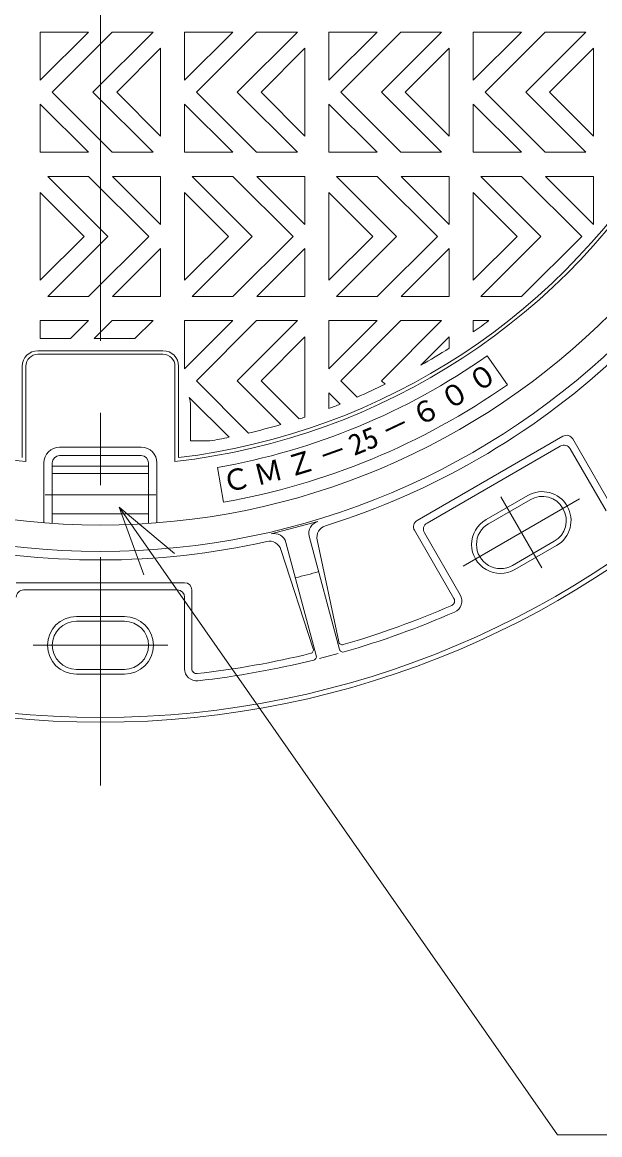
# Model space of a CAD drawing. Units: millimetres, scale not verified. Extents: x -5968 to 5968, y -4228 to 4228.
# Drawn here: x 2339.8 to 2579.9, y -1911.2 to -1448.6 of the extents above; entities that cross this region are included whole.
import ezdxf
from ezdxf.enums import TextEntityAlignment as Align

# ---------------------------------------------------------------- set-up
doc = ezdxf.new("R2010")
doc.units = ezdxf.units.MM
doc.header["$LTSCALE"] = 30
doc.linetypes.add('CHAIN1', pattern=[8, 5, -1, 1, -1])
doc.layers.add('0-0_枠', color=3, linetype='Continuous', lineweight=9)
doc.styles.add('ＭＳ ゴシック', font='')
doc.styles.get('ＭＳ ゴシック').set_extended_font_data('MS Gothic')

msp = doc.modelspace()

# ---------------------------------------------------------------- linework, layer by layer
at = {"layer": '0-0_枠', "color": 7, "linetype": 'CHAIN1'}
for p, q in [((2372.33, -951.09), (2372.33, -1765.98)), ((2349.33, -1645.14), (2395.33, -1645.14))]:
    msp.add_line(p, q, dxfattribs=at)
at = {"layer": '0-0_枠', "color": 4}
for p, q in [((2347.33, -1452.69), (2347.33, -1472.69)), ((2347.33, -1452.69), (2367.33, -1452.69)), ((2347.33, -1472.69), (2367.33, -1452.69)), ((2377.23, -1452.69), (2352.23, -1477.69)), ((2369.2, -1477.69), (2394.2, -1452.69)), ((2377.23, -1452.69), (2394.2, -1452.69)), ((2407.33, -1472.69), (2427.33, -1452.69)), ((2407.33, -1452.69), (2407.33, -1472.69)), ((2407.33, -1452.69), (2427.33, -1452.69)), ((2437.23, -1452.69), (2412.23, -1477.69)), ((2429.2, -1477.69), (2454.2, -1452.69)), ((2437.23, -1452.69), (2454.2, -1452.69)), ((2467.33, -1472.69), (2487.33, -1452.69)), ((2467.33, -1452.69), (2467.33, -1472.69)), ((2467.33, -1452.69), (2487.33, -1452.69)), ((2497.23, -1452.69), (2472.23, -1477.69)), ((2489.2, -1477.69), (2514.2, -1452.69)), ((2497.23, -1452.69), (2514.2, -1452.69)), ((2527.33, -1472.69), (2547.33, -1452.69)), ((2527.33, -1452.69), (2527.33, -1472.69)), ((2527.33, -1452.69), (2547.33, -1452.69)), ((2557.23, -1452.69), (2532.23, -1477.69)), ((2549.2, -1477.69), (2574.2, -1452.69)), ((2557.23, -1452.69), (2574.2, -1452.69)), ((2397.33, -1459.46), (2379.1, -1477.69)), ((2457.33, -1459.46), (2439.1, -1477.69)), ((2517.33, -1459.46), (2499.1, -1477.69)), ((2577.33, -1459.46), (2559.1, -1477.69)), ((2377.23, -1502.69), (2352.23, -1477.69)), ((2369.2, -1477.69), (2394.2, -1502.69)), ((2437.23, -1502.69), (2412.23, -1477.69)), ((2429.2, -1477.69), (2454.2, -1502.69)), ((2497.23, -1502.69), (2472.23, -1477.69)), ((2489.2, -1477.69), (2514.2, -1502.69)), ((2557.23, -1502.69), (2532.23, -1477.69)), ((2549.2, -1477.69), (2574.2, -1502.69)), ((2347.33, -1502.69), (2347.33, -1482.69)), ((2367.33, -1502.69), (2347.33, -1482.69)), ((2407.33, -1502.69), (2407.33, -1482.69)), ((2427.33, -1502.69), (2407.33, -1482.69)), ((2467.33, -1502.69), (2467.33, -1482.69)), ((2487.33, -1502.69), (2467.33, -1482.69)), ((2527.33, -1502.69), (2527.33, -1482.69)), ((2547.33, -1502.69), (2527.33, -1482.69)), ((2367.33, -1502.69), (2347.33, -1502.69)), ((2394.2, -1502.69), (2377.23, -1502.69)), ((2427.33, -1502.69), (2407.33, -1502.69)), ((2454.2, -1502.69), (2437.23, -1502.69)), ((2487.33, -1502.69), (2467.33, -1502.69)), ((2514.2, -1502.69), (2497.23, -1502.69)), ((2547.33, -1502.69), (2527.33, -1502.69)), ((2574.2, -1502.69), (2557.23, -1502.69)), ((2367.43, -1512.69), (2350.46, -1512.69)), ((2375.46, -1537.69), (2350.46, -1512.69)), ((2367.43, -1512.69), (2392.43, -1537.69)), ((2397.33, -1532.69), (2377.33, -1512.69)), ((2397.33, -1512.69), (2377.33, -1512.69)), ((2397.33, -1512.69), (2397.33, -1532.69)), ((2427.43, -1512.69), (2410.46, -1512.69)), ((2435.46, -1537.69), (2410.46, -1512.69)), ((2427.43, -1512.69), (2452.43, -1537.69)), ((2457.33, -1532.69), (2437.33, -1512.69)), ((2457.33, -1512.69), (2437.33, -1512.69)), ((2457.33, -1512.69), (2457.33, -1532.69)), ((2487.43, -1512.69), (2470.46, -1512.69)), ((2495.46, -1537.69), (2470.46, -1512.69)), ((2487.43, -1512.69), (2512.43, -1537.69)), ((2517.33, -1532.69), (2497.33, -1512.69)), ((2517.33, -1512.69), (2497.33, -1512.69)), ((2517.33, -1512.69), (2517.33, -1532.69)), ((2547.43, -1512.69), (2530.46, -1512.69)), ((2555.46, -1537.69), (2530.46, -1512.69)), ((2547.43, -1512.69), (2572.43, -1537.69)), ((2577.33, -1532.69), (2557.33, -1512.69)), ((2577.33, -1512.69), (2557.33, -1512.69)), ((2577.33, -1512.69), (2577.33, -1532.69)), ((2347.33, -1519.46), (2365.56, -1537.69)), ((2407.33, -1519.46), (2425.56, -1537.69)), ((2467.33, -1519.46), (2485.56, -1537.69)), ((2527.33, -1519.46), (2545.56, -1537.69)), ((2375.46, -1537.69), (2350.46, -1562.69)), ((2367.43, -1562.69), (2392.43, -1537.69)), ((2435.46, -1537.69), (2410.46, -1562.69)), ((2427.43, -1562.69), (2452.43, -1537.69)), ((2495.46, -1537.69), (2470.46, -1562.69)), ((2487.43, -1562.69), (2512.43, -1537.69)), ((2555.46, -1537.69), (2530.46, -1562.69)), ((2547.43, -1562.69), (2572.43, -1537.69)), ((2377.33, -1562.69), (2397.33, -1542.69)), ((2397.33, -1562.69), (2397.33, -1542.69)), ((2437.33, -1562.69), (2457.33, -1542.69)), ((2457.33, -1562.69), (2457.33, -1542.69)), ((2497.33, -1562.69), (2517.33, -1542.69)), ((2517.33, -1562.69), (2517.33, -1542.69)), ((2350.46, -1562.69), (2367.43, -1562.69)), ((2377.33, -1562.69), (2397.33, -1562.69)), ((2410.46, -1562.69), (2427.43, -1562.69)), ((2437.33, -1562.69), (2457.33, -1562.69)), ((2470.46, -1562.69), (2487.43, -1562.69)), ((2497.33, -1562.69), (2517.33, -1562.69)), ((2530.46, -1562.69), (2547.43, -1562.69)), ((2347.33, -1572.69), (2367.33, -1572.69)), ((2347.33, -1572.69), (2347.33, -1580.19)), ((2359.83, -1580.19), (2367.33, -1572.69)), ((2377.23, -1572.69), (2369.73, -1580.19)), ((2377.23, -1572.69), (2394.2, -1572.69)), ((2386.7, -1580.19), (2394.2, -1572.69)), ((2407.33, -1592.69), (2427.33, -1572.69)), ((2407.33, -1572.69), (2407.33, -1592.69)), ((2407.33, -1572.69), (2427.33, -1572.69)), ((2437.23, -1572.69), (2412.23, -1597.69)), ((2429.2, -1597.69), (2454.2, -1572.69)), ((2437.23, -1572.69), (2454.2, -1572.69)), ((2467.33, -1592.69), (2487.33, -1572.69)), ((2467.33, -1572.69), (2467.33, -1592.69)), ((2467.33, -1572.69), (2487.33, -1572.69)), ((2497.23, -1572.69), (2472.23, -1597.69)), ((2489.2, -1597.69), (2514.2, -1572.69)), ((2497.23, -1572.69), (2514.2, -1572.69)), ((2527.33, -1572.69), (2533.81, -1572.69)), ((2527.33, -1572.69), (2527.33, -1577.4)), ((2359.83, -1580.19), (2347.33, -1580.19)), ((2386.7, -1580.19), (2369.73, -1580.19)), ((2457.33, -1579.46), (2439.1, -1597.69)), ((2457.33, -1579.46), (2457.33, -1612.79)), ((2517.33, -1579.46), (2505.51, -1591.27)), ((2517.33, -1579.46), (2517.33, -1584.13)), ((2433.96, -1619.42), (2412.23, -1597.69)), ((2429.2, -1597.69), (2447.4, -1615.88)), ((2454.97, -1613.56), (2439.1, -1597.69)), ((2479.04, -1604.5), (2472.23, -1597.69)), ((2489.2, -1597.69), (2490.65, -1599.14)), ((2425.84, -1621.2), (2409.26, -1604.62)), ((2467.33, -1609.23), (2467.33, -1602.69)), ((2472.04, -1607.4), (2467.33, -1602.69)), ((2409.83, -1622.69), (2409.83, -1608.19)), ((2417.88, -1622.69), (2409.83, -1622.69))]:
    msp.add_line(p, q, dxfattribs=at)
at = {"layer": '0-0_枠', "color": 7}
for p, q in [((2398.33, -1585.19), (2346.33, -1585.19)), ((2398.33, -1586.69), (2346.33, -1586.69)), ((2533.13, -1587.34), (2541.53, -1599.34)), ((2339.83, -1629.64), (2339.83, -1591.69)), ((2341.33, -1591.69), (2341.33, -1631.29)), ((2403.33, -1591.69), (2403.33, -1631.29)), ((2404.83, -1629.64), (2404.83, -1591.69)), ((2389.33, -1625.32), (2355.33, -1625.32)), ((2348.83, -1631.82), (2348.83, -1656.77)), ((2352.33, -1631.82), (2352.33, -1657.02)), ((2389.33, -1628.82), (2355.33, -1628.82)), ((2392.33, -1631.82), (2392.33, -1657.02)), ((2395.83, -1631.82), (2395.83, -1656.77)), ((2392.33, -1633.19), (2352.33, -1633.19)), ((2392.33, -1636.19), (2352.33, -1636.19)), ((2421.01, -1633.78), (2423.56, -1648.21)), ((2380.17, -1650.21), (2562.3, -1911.22)), ((2380.17, -1650.21), (2403.12, -1669.53)), ((2380.17, -1650.21), (2390.39, -1678.42)), ((2392.33, -1653.05), (2352.33, -1653.05)), ((2562.3, -1911.22), (3133.37, -1911.22))]:
    msp.add_line(p, q, dxfattribs=at)
at = {"layer": '0-0_枠'}
for p, q in [((2504.02, -1655.78), (2564.64, -1620.78)), ((2568.74, -1621.88), (2585.13, -1650.27)), ((2508.12, -1656.88), (2563.54, -1624.88)), ((2567.64, -1625.98), (2582.53, -1651.77)), ((2549.99, -1645.41), (2532.67, -1655.4)), ((2550.99, -1647.14), (2533.67, -1657.14)), ((2462.68, -1656.24), (2443.36, -1661.41)), ((2502.92, -1659.88), (2519.31, -1688.27)), ((2449.48, -1664.95), (2462.08, -1711.98)), ((2459.14, -1662.36), (2471.74, -1709.39)), ((2462.44, -1663.8), (2471.4, -1706.3)), ((2507.02, -1660.98), (2521.91, -1686.77)), ((2560.99, -1664.46), (2543.67, -1674.46)), ((2447.34, -1667.85), (2460.83, -1709.13)), ((2561.99, -1666.19), (2544.67, -1676.19)), ((2337.33, -1681.69), (2407.33, -1681.69)), ((2340.33, -1684.69), (2404.33, -1684.69)), ((2407.33, -1687.69), (2407.33, -1717.47)), ((2410.33, -1684.69), (2410.33, -1717.47)), ((2382.33, -1695.69), (2362.33, -1695.69)), ((2382.33, -1697.69), (2362.33, -1697.69)), ((2471.17, -1711.1), (2463.44, -1713.17)), ((2382.33, -1717.69), (2362.33, -1717.69)), ((2382.33, -1719.69), (2362.33, -1719.69))]:
    msp.add_line(p, q, dxfattribs=at)
at = {"layer": '0-0_枠', "linetype": 'CHAIN1'}
for p, q in [((2571.58, -1646.8), (2523.08, -1674.8)), ((2555.83, -1675.52), (2538.75, -1645.94)), ((2400.33, -1707.69), (2344.33, -1707.69))]:
    msp.add_line(p, q, dxfattribs=at)
at = {"layer": '0-0_枠', "color": 4}
for points in [[(2397.33, -1459.46), (2397.33, -1495.92), (2379.1, -1477.69)], [(2457.33, -1459.46), (2457.33, -1495.92), (2439.1, -1477.69)], [(2517.33, -1459.46), (2517.33, -1495.92), (2499.1, -1477.69)], [(2577.33, -1459.46), (2577.33, -1495.92), (2559.1, -1477.69)], [(2347.33, -1519.46), (2347.33, -1555.92), (2365.56, -1537.69)], [(2407.33, -1519.46), (2407.33, -1555.92), (2425.56, -1537.69)], [(2467.33, -1519.46), (2467.33, -1555.92), (2485.56, -1537.69)], [(2527.33, -1519.46), (2527.33, -1555.92), (2545.56, -1537.69)]]:
    msp.add_lwpolyline(points, dxfattribs=at)
at = {"layer": '0-0_枠'}
for radius in [382, 380, 311]:
    msp.add_circle((2372.33, -1357.69), radius, dxfattribs=at)
at = {"layer": '0-0_枠', "color": 7}
msp.add_circle((2372.33, -1357.69), 300, dxfattribs=at)
for centre, radius, start, end in [((2372.33, -1357.69), 275.35, 276.4643, 23.3582), ((2372.33, -1357.69), 273.89, 276.8149, 23.0027), ((2346.33, -1591.69), 6.5, 90, 180), ((2346.33, -1591.69), 5, 90, 180), ((2398.33, -1591.69), 6.5, 0, 90), ((2398.33, -1591.69), 5, 0, 90), ((2372.33, -1357.69), 280.35, 280, 305), ((2372.33, -1357.69), 295, 280, 305), ((2372.33, -1357.69), 275.35, 254.0214, 263.5357), ((2355.33, -1631.82), 6.5, 90, 180), ((2389.33, -1631.82), 6.5, 0, 90), ((2355.33, -1631.82), 3, 90, 180), ((2389.33, -1631.82), 3, 0, 90)]:
    msp.add_arc(centre, radius, start, end, dxfattribs=at)
at = {"layer": '0-0_枠', "color": 4}
for centre, radius, start, end in [((2372.33, -1357.69), 268.89, 305.2013, 306.9088), ((2372.33, -1357.69), 268.89, 299.6904, 302.6333), ((2372.33, -1357.69), 268.89, 293.3812, 296.107), ((2398.33, -1608.19), 11.5, 0, 18.0678), ((2372.33, -1357.69), 268.89, 290.6898, 291.7675), ((2372.33, -1357.69), 268.89, 287.8994, 288.4283), ((2372.33, -1357.69), 268.89, 283.2499, 286.2109), ((2372.33, -1357.69), 268.89, 279.7541, 281.4786)]:
    msp.add_arc(centre, radius, start, end, dxfattribs=at)
at = {"layer": '0-0_枠'}
for centre, radius, start, end in [((2372.33, -1357.69), 314.53, 287.2973, 312.7027), ((2566.14, -1623.38), 3, 30.0006, 120), ((2565.04, -1627.48), 3, 30, 120), ((2555.99, -1655.8), 12, 300, 120), ((2555.99, -1655.8), 10, 300, 120), ((2505.52, -1658.38), 3, 120, 210.0001), ((2538.67, -1665.8), 12, 120, 300), ((2463.97, -1661.07), 5, 105, 195), ((2467.34, -1662.77), 5, 107.2685, 193.3651), ((2509.62, -1659.48), 3, 120.0003, 210.0006), ((2538.67, -1665.8), 10, 120, 300), ((2372.33, -1357.69), 314.53, 257.2973, 282.7026), ((2442.59, -1669.4), 5, 16.6349, 102.7315), ((2444.65, -1666.24), 5, 15, 105), ((2372.33, -1357.69), 332, 284.1371, 285.8629), ((2407.33, -1684.69), 3, 0.0006, 90), ((2340.33, -1687.69), 3, 90.0003, 180.0006), ((2404.33, -1687.69), 3, 360, 90), ((2517.58, -1689.27), 2, 293.6582, 30.004), ((2517.58, -1689.27), 5, 293.655, 30.0008), ((2372.33, -1357.69), 364, 286.1017, 293.656), ((2362.33, -1707.69), 12, 90, 270), ((2362.33, -1707.69), 10, 90, 270), ((2382.33, -1707.69), 12, 270, 90), ((2382.33, -1707.69), 10, 270, 90), ((2372.33, -1357.69), 367, 286.019, 293.656), ((2472.87, -1705.97), 1.5, 192.6459, 286.0253), ((2372.33, -1357.69), 364, 276.344, 283.8983), ((2459.4, -1709.58), 1.5, 283.9763, 17.3557), ((2473.19, -1709), 1.5, 194.9999, 285.9474), ((2372.33, -1357.69), 367, 276.344, 283.981), ((2460.64, -1712.36), 1.5, 284.0542, 15.0017), ((2412.33, -1717.47), 5, 179.9986, 276.3445), ((2412.33, -1717.47), 2, 179.9986, 276.3445)]:
    msp.add_arc(centre, radius, start, end, dxfattribs=at)

# ---------------------------------------------------------------- texts
at = {"layer": '0-0_枠', "color": 7, "style": 'ＭＳ ゴシック'}
for s, height, rotation, p in [('０', 8.8, 33.641, (2530.03, -1605.5)), ('０', 8.8, 30.902, (2518.01, -1612.76)), ('６', 8.8, 28.124, (2505.47, -1619.52)), ('－', 8.8, 25.319, (2492.5, -1625.72)), ('25', 8.798, 22.5, (2478.82, -1631.45)), ('Ｚ', 8.8, 16.876, (2451.84, -1640.46)), ('－', 8.8, 19.681, (2465.59, -1636.23)), ('Ｍ', 8.8, 14.098, (2438.04, -1643.98)), ('Ｃ', 8.8, 11.359, (2424.29, -1646.79))]:
    msp.add_text(s, height=height, rotation=rotation, dxfattribs=at).set_placement(p, align=Align.BOTTOM_LEFT)

doc.saveas('drawing.dxf')
